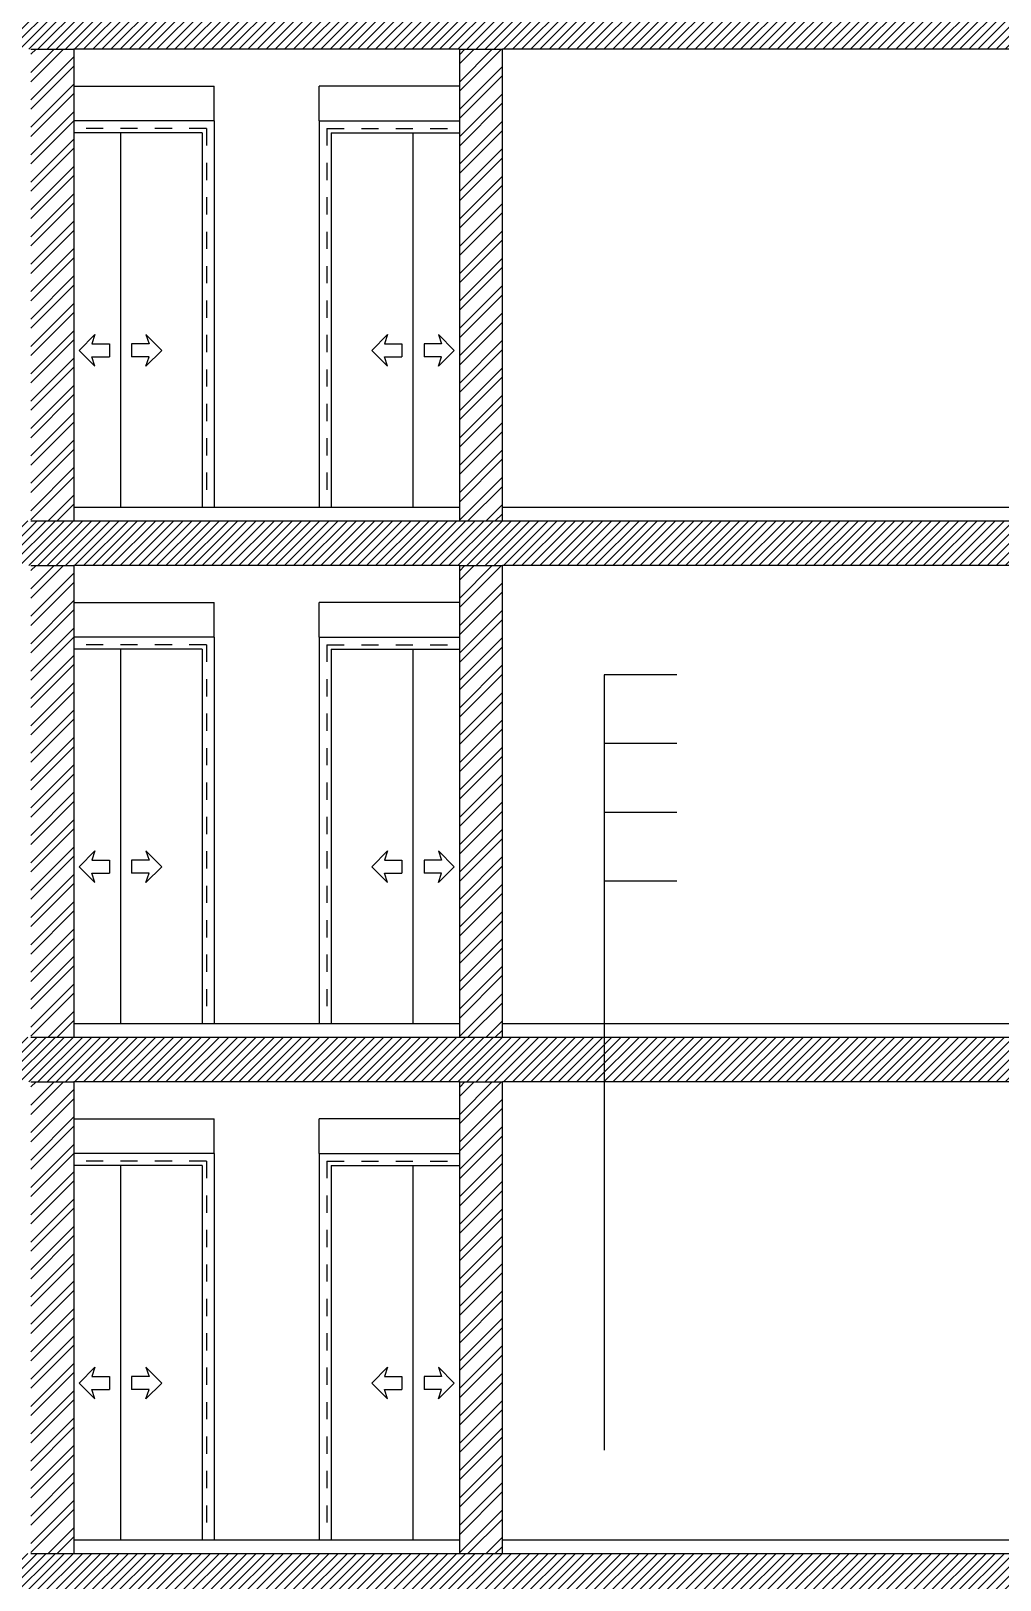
# Model space of a CAD drawing. Extents: x 185 to 567, y -69 to 170.
# Drawn here: x 256.41 to 262.04, y 135.53 to 144.53 of the extents above; entities that cross this region are included whole.
import ezdxf
from ezdxf.xclip import XClip

# ---------------------------------------------------------------- set-up
doc = ezdxf.new("R2010")
doc.units = 0
doc.header["$LTSCALE"] = 0.25
doc.header["$MEASUREMENT"] = 0
doc.header["$XCLIPFRAME"] = 0
doc.linetypes.add('HIDDEN', pattern=[9.525, 6.35, -3.175])
doc.layers.get('0').update_dxf_attribs({"linetype": 'CONTINUOUS'})
for name, color, linetype in [('A-HAT', 1, 'CONTINUOUS'), ('A-SEC', 11, 'CONTINUOUS'), ('A-SECHAT', 8, 'CONTINUOUS'), ('A-SECLAS', 94, 'CONTINUOUS'), ('A-WLSEC', 7, 'CONTINUOUS'), ('ELV2', 8, 'CONTINUOUS'), ('XRR LR$0$TXT', 2, 'CONTINUOUS')]:
    doc.layers.add(name, color=color, linetype=linetype)

# ---------------------------------------------------------------- blocks, each defined once
blk = doc.blocks.new('assans')
for p, q in [((-0.545, 2.445), (0.545, 2.445)), ((-0.545, 2.245), (-0.545, 2.445)), ((0.545, 2.245), (0.545, 2.445)), ((0.545, 2.245), (-0.545, 2.245)), ((-0.545, 2.245), (-0.545, 0)), ((0.475, 2.175), (-0.475, 2.175)), ((-0.475, 2.175), (-0.475, 0)), ((0, 2.175), (0, 0)), ((0.475, 2.175), (0.475, 0)), ((0.545, 2.245), (0.545, 0)), ((-0.1481, 1.002), (-0.2399, 0.9102)), ((-0.1481, 1.002), (-0.1662, 0.9477)), ((0.1481, 1.002), (0.2399, 0.9102)), ((0.1481, 1.002), (0.1662, 0.9477)), ((-0.2399, 0.9102), (-0.1481, 0.8185)), ((-0.1662, 0.9477), (-0.0644, 0.9477)), ((-0.0644, 0.9477), (-0.0644, 0.8727)), ((0.1662, 0.9477), (0.0644, 0.9477)), ((0.0644, 0.9477), (0.0644, 0.8727)), ((0.2399, 0.9102), (0.1481, 0.8185)), ((-0.1662, 0.8727), (-0.0644, 0.8727)), ((-0.1481, 0.8185), (-0.1662, 0.8727)), ((0.1662, 0.8727), (0.0644, 0.8727)), ((0.1481, 0.8185), (0.1662, 0.8727))]:
    blk.add_line(p, q)
at = {"color": 8, "linetype": 'HIDDEN', "ltscale": 0.05}
for p, q in [((0.5, 2.2), (-0.5, 2.2)), ((-0.5, 2.2), (-0.5, 0)), ((0.5, 2.2), (0.5, 0))]:
    blk.add_line(p, q, dxfattribs=at)

msp = doc.modelspace()

# ---------------------------------------------------------------- hatches: boundary and pattern name
at = {"layer": 'A-HAT'}
h = msp.add_hatch(dxfattribs=at)
h.set_pattern_fill('ANSI32', color=256, scale=0.3, style=0)
h.set_pattern_definition([(45, (-324.40753, -21.12067), (-0.079549513, 0.079549513), []), (45, (-324.3545, -21.12067), (-0.079549513, 0.079549513), [])])
h.paths.add_polyline_path([(256.6628, 144.4275), (256.4128, 144.4275), (256.4128, 141.6875), (256.6628, 141.6875)])
h.paths.add_polyline_path([(259.1528, 144.4275), (258.9028, 144.4275), (258.9028, 141.6875), (259.1528, 141.6875)])
h = msp.add_hatch(dxfattribs=at)
h.set_pattern_fill('ANSI32', color=256, scale=0.3, style=0)
h.set_pattern_definition([(45, (-324.40753, -24.12067), (-0.079549513, 0.079549513), []), (45, (-324.3545, -24.12067), (-0.079549513, 0.079549513), [])])
h.paths.add_polyline_path([(256.6628, 141.4275), (256.4128, 141.4275), (256.4128, 138.6875), (256.6628, 138.6875)])
h.paths.add_polyline_path([(259.1528, 141.4275), (258.9028, 141.4275), (258.9028, 138.6875), (259.1528, 138.6875)])
h = msp.add_hatch(dxfattribs=at)
h.set_pattern_fill('ANSI32', color=256, scale=0.3, style=0)
h.set_pattern_definition([(45, (-324.40753, -27.12067), (-0.079549513, 0.079549513), []), (45, (-324.3545, -27.12067), (-0.079549513, 0.079549513), [])])
h.paths.add_polyline_path([(256.6628, 138.4275), (256.4128, 138.4275), (256.4128, 135.6875), (256.6628, 135.6875)])
h.paths.add_polyline_path([(259.1528, 138.4275), (258.9028, 138.4275), (258.9028, 135.6875), (259.1528, 135.6875)])
at = {"layer": 'A-SECHAT'}
h = msp.add_hatch(dxfattribs=at)
h.set_pattern_fill('ANSI31', color=256, scale=0.3, style=0)
h.set_pattern_definition([(45, (247.172777, 144.42746), (-0.026516504, 0.026516504), [])])
h.paths.add_polyline_path([(266.3928, 144.4275), (266.6428, 144.4275), (268.3928, 144.4275), (268.3928, 144.6875), (268.1428, 144.6875), (259.1528, 144.6875), (258.9028, 144.6875), (256.6628, 144.6875), (256.4128, 144.6875), (247.4228, 144.6875), (247.1728, 144.6875), (247.1728, 144.4275), (248.9228, 144.4275), (249.1728, 144.4275), (256.4128, 144.4275), (256.6628, 144.4275), (258.9028, 144.4275), (259.1528, 144.4275)])
h = msp.add_hatch(dxfattribs=at)
h.set_pattern_fill('ANSI31', color=256, scale=0.3, style=0)
h.set_pattern_definition([(45, (247.172777, 141.42746), (-0.026516504, 0.026516504), [])])
h.paths.add_polyline_path([(266.3928, 141.4275), (266.6428, 141.4275), (268.3928, 141.4275), (268.3928, 141.6875), (268.1428, 141.6875), (259.1528, 141.6875), (258.9028, 141.6875), (256.6628, 141.6875), (256.4128, 141.6875), (247.4228, 141.6875), (247.1728, 141.6875), (247.1728, 141.4275), (248.9228, 141.4275), (249.1728, 141.4275), (256.4128, 141.4275), (256.6628, 141.4275), (258.9028, 141.4275), (259.1528, 141.4275)])
h = msp.add_hatch(dxfattribs=at)
h.set_pattern_fill('ANSI31', color=256, scale=0.3, style=0)
h.set_pattern_definition([(45, (247.172777, 138.42746), (-0.026516504, 0.026516504), [])])
h.paths.add_polyline_path([(266.3928, 138.4275), (266.6428, 138.4275), (268.3928, 138.4275), (268.3928, 138.6875), (268.1428, 138.6875), (259.1528, 138.6875), (258.9028, 138.6875), (256.6628, 138.6875), (256.4128, 138.6875), (247.4228, 138.6875), (247.1728, 138.6875), (247.1728, 138.4275), (248.9228, 138.4275), (249.1728, 138.4275), (256.4128, 138.4275), (256.6628, 138.4275), (258.9028, 138.4275), (259.1528, 138.4275)])
h = msp.add_hatch(dxfattribs=at)
h.set_pattern_fill('ANSI31', color=256, scale=0.3, style=0)
h.set_pattern_definition([(45, (247.172777, 135.42746), (-0.026516504, 0.026516504), [])])
h.paths.add_polyline_path([(266.3928, 135.4275), (266.6428, 135.4275), (268.3928, 135.4275), (268.3928, 135.6875), (268.1428, 135.6875), (259.1528, 135.6875), (258.9028, 135.6875), (256.6628, 135.6875), (256.4128, 135.6875), (247.4228, 135.6875), (247.1728, 135.6875), (247.1728, 135.4275), (248.9228, 135.4275), (249.1728, 135.4275), (256.4128, 135.4275), (256.6628, 135.4275), (258.9028, 135.4275), (259.1528, 135.4275)])

# ---------------------------------------------------------------- linework, layer by layer
at = {"layer": 'A-SEC'}
for p, q in [((256.4128, 144.4275), (256.6628, 144.4275)), ((258.9028, 144.4275), (259.1528, 144.4275)), ((256.4128, 141.6875), (256.6628, 141.6875)), ((258.9028, 141.6875), (259.1528, 141.6875)), ((256.4128, 141.4275), (256.6628, 141.4275)), ((258.9028, 141.4275), (259.1528, 141.4275)), ((256.4128, 138.6875), (256.6628, 138.6875)), ((258.9028, 138.6875), (259.1528, 138.6875)), ((256.4128, 138.4275), (256.6628, 138.4275)), ((258.9028, 138.4275), (259.1528, 138.4275)), ((256.4128, 135.6875), (256.6628, 135.6875)), ((258.9028, 135.6875), (259.1528, 135.6875))]:
    msp.add_line(p, q, dxfattribs=at)
at = {"layer": 'A-SECLAS'}
for p, q in [((256.6628, 141.7675, 0), (258.9028, 141.7675, 0)), ((256.6628, 141.7675), (258.9028, 141.7675)), ((259.1528, 141.7675, 0), (268.1428, 141.7675, 0)), ((259.1528, 141.7675), (268.1428, 141.7675)), ((256.6628, 138.7675, 0), (258.9028, 138.7675, 0)), ((256.6628, 138.7675), (258.9028, 138.7675)), ((259.1528, 138.7675, 0), (268.1428, 138.7675, 0)), ((259.1528, 138.7675), (268.1428, 138.7675)), ((256.6628, 135.7675, 0), (258.9028, 135.7675, 0)), ((256.6628, 135.7675), (258.9028, 135.7675)), ((259.1528, 135.7675, 0), (268.1428, 135.7675, 0)), ((259.1528, 135.7675), (268.1428, 135.7675))]:
    msp.add_line(p, q, dxfattribs=at)
at = {"layer": 'A-WLSEC'}
for p, q in [((258.9028, 144.4275), (256.6628, 144.4275)), ((256.6628, 144.4275), (256.6628, 141.6875)), ((258.9028, 144.4275), (258.9028, 141.6875)), ((266.3928, 144.4275), (259.1528, 144.4275)), ((259.1528, 141.6875), (259.1528, 144.4275)), ((256.6628, 141.6875), (258.9028, 141.6875)), ((259.1528, 141.6875), (268.1428, 141.6875)), ((258.9028, 141.4275), (256.6628, 141.4275)), ((256.6628, 141.4275), (256.6628, 138.6875)), ((258.9028, 141.4275), (258.9028, 138.6875)), ((266.3928, 141.4275), (259.1528, 141.4275)), ((259.1528, 138.6875), (259.1528, 141.4275)), ((256.6628, 138.6875), (258.9028, 138.6875)), ((259.1528, 138.6875), (268.1428, 138.6875)), ((258.9028, 138.4275), (256.6628, 138.4275)), ((256.6628, 138.4275), (256.6628, 135.6875)), ((258.9028, 138.4275), (258.9028, 135.6875)), ((266.3928, 138.4275), (259.1528, 138.4275)), ((259.1528, 135.6875), (259.1528, 138.4275)), ((256.6628, 135.6875), (258.9028, 135.6875)), ((259.1528, 135.6875), (268.1428, 135.6875))]:
    msp.add_line(p, q, dxfattribs=at)
at = {"layer": 'XRR LR$0$TXT', "color": 4, "lineweight": -2}
for p, q in [((259.7439, 140.7936, 0), (259.7439, 136.288, 0)), ((260.1665, 140.7936, 0), (259.7439, 140.7936, 0)), ((260.1665, 140.3936, 0), (259.7439, 140.3936, 0)), ((260.1665, 139.9936, 0), (259.7439, 139.9936, 0)), ((260.1665, 139.5936, 0), (259.7439, 139.5936, 0))]:
    msp.add_line(p, q, dxfattribs=at)

# ---------------------------------------------------------------- block references
at = {"layer": 'ELV2'}
ref = msp.add_blockref('assans', (256.9328, 141.7675, 0), dxfattribs=at)
XClip(ref).set_block_clipping_path([(-0.2700026592, 0.0000051485), (0.6280872013, 2.501208325)])
ref = msp.add_blockref('assans', (258.6328, 141.7675, 0), dxfattribs=dict(at, xscale=-1))
XClip(ref).set_block_clipping_path([(-0.2700026592, 0.0000051485), (0.6280872013, 2.501208325)])
ref = msp.add_blockref('assans', (256.9328, 138.7675, 0), dxfattribs=at)
XClip(ref).set_block_clipping_path([(-0.2700026592, 0.0000051485), (0.6280872013, 2.501208325)])
ref = msp.add_blockref('assans', (258.6328, 138.7675, 0), dxfattribs=dict(at, xscale=-1))
XClip(ref).set_block_clipping_path([(-0.2700026592, 0.0000051485), (0.6280872013, 2.501208325)])
ref = msp.add_blockref('assans', (256.9328, 135.7675, 0), dxfattribs=at)
XClip(ref).set_block_clipping_path([(-0.2700026592, 0.0000051485), (0.6280872013, 2.501208325)])
ref = msp.add_blockref('assans', (258.6328, 135.7675, 0), dxfattribs=dict(at, xscale=-1))
XClip(ref).set_block_clipping_path([(-0.2700026592, 0.0000051485), (0.6280872013, 2.501208325)])

doc.saveas('drawing.dxf')
